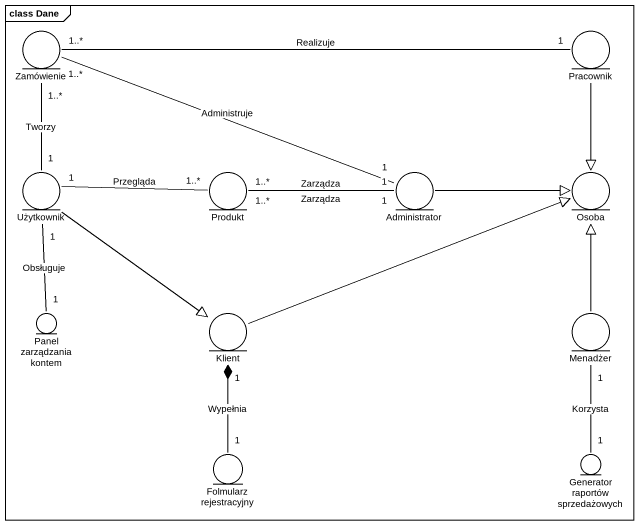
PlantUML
@startuml
mainframe class Dane
entity Zamówienie
entity Pracownik
entity Użytkownik
entity Produkt
entity Administrator
entity Osoba
entity "Panel zarządzania kontem" as Panel_zarządzania_kontem
entity Klient
entity Menadżer
entity "Folmularz rejestracyjny" as Folmularz_rejestracyjny
entity "Generator raportów sprzedażowych" as Generator_raportów
Pracownik "1" -left- "1..*" Zamówienie : Realizuje
Pracownik --|> Osoba
Użytkownik "1" -up- "1..*" Zamówienie : Tworzy
Użytkownik "1" -right- "1..*" Produkt : Przegląda
Użytkownik "1" -- "1" Panel_zarządzania_kontem : Obsługuje
Użytkownik --|> Klient
Administrator "1" -left- "1..*" Zamówienie : Administruje
Administrator "1" -left- "1..*" Produkt : Zarządza
Administrator "1" -left- "1..*" Produkt : Zarządza
Administrator -right-|> Osoba
Klient -right-|> Osoba
Menadżer -up-|> Osoba
Menadżer "1" -- "1" Generator_raportów : Korzysta
Folmularz_rejestracyjny "1" -up-* "1" Klient : Wypełnia
@enduml
